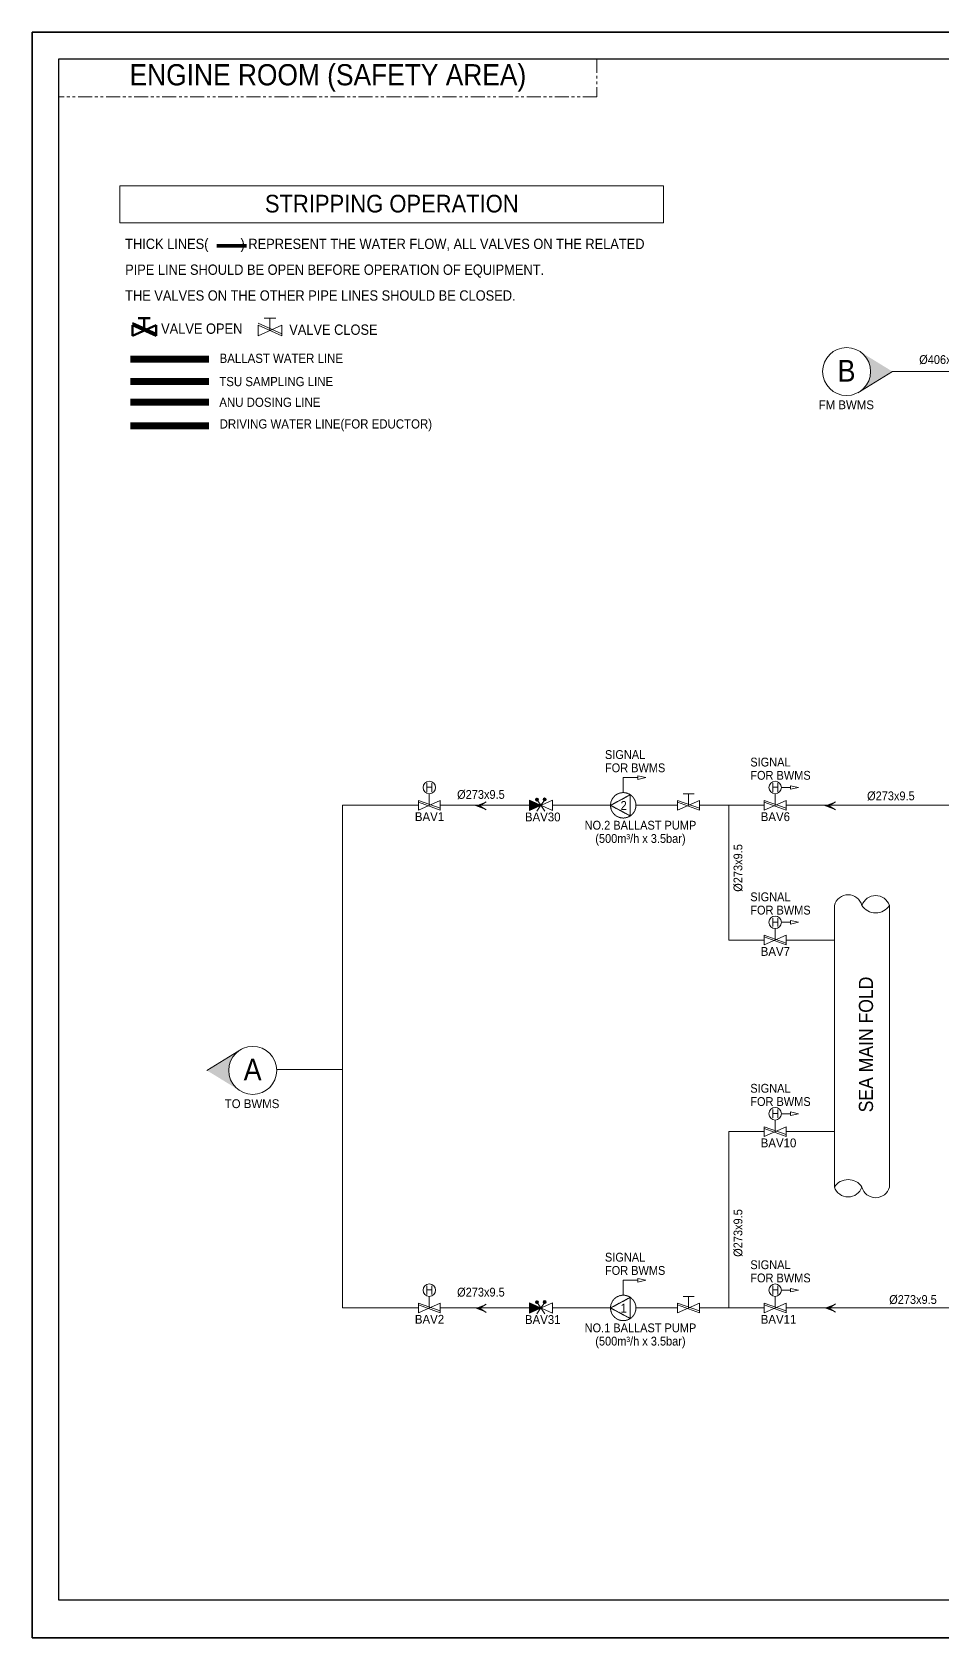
# Model space of a CAD drawing. Extents: x -553847 to 4496999, y 514150 to 878882.
# Drawn here: x 4295572 to 4321324, y 566032 to 611460 of the extents above; entities that cross this region are included whole.
import ezdxf

# ---------------------------------------------------------------- set-up
doc = ezdxf.new("R2010")
doc.units = 0
doc.header["$LTSCALE"] = 25
doc.header["$MEASUREMENT"] = 0
for name, pattern in [('DASHED', [0.75, 0.5, -0.25]), ('DASHED2', [0.375, 0.25, -0.125]), ('PHANTOM2', [31.75, 15.875, -3.175, 3.175, -3.175, 3.175, -3.175])]:
    doc.linetypes.add(name, pattern=pattern)
doc.layers.get('0').update_dxf_attribs({"linetype": 'CONTINUOUS', "lineweight": 9})
doc.layers.add('0.1 Defpoints', color=7, linetype='CONTINUOUS', plot=False)
doc.layers.add('0.2 Dwg sheet', color=7, linetype='CONTINUOUS')
doc.layers.add('0.3 Text', color=7, linetype='CONTINUOUS')
for name, color, linetype, lineweight in [('1.1 Y_Pipe', 7, 'CONTINUOUS', 13), ('1.2 Y_Equip', 7, 'DASHED', 15), ('1.7 Signal', 6, 'ZIGZAG', 9), ('1.9 Arrow', 1, 'CONTINUOUS', 9)]:
    doc.layers.add(name, color=color, linetype=linetype, lineweight=lineweight)
doc.layers.add('2.1 Valve open', color=7, linetype='CONTINUOUS', lineweight=50, true_color=0x1b21e4)
for name, color, linetype, true_color in [('2.2 Ballast water line', 7, 'CONTINUOUS', 0x1b21e4), ('2.3 TSU sampling line', 7, 'DASHED2', 0xf4541a), ('2.4 ANU dosing line', 7, 'DASHED2', 0xff29ff), ('2.5 Driving water line', 7, 'PHANTOM2', 0x0a8a31)]:
    doc.layers.add(name, color=color, linetype=linetype, true_color=true_color)
doc.styles.get("Standard").update_dxf_attribs({"font": '', "width": 0.95, "height": 250})
doc.styles.get('Standard').set_extended_font_data('Gulim')
doc.linetypes.add('ZIGZAG', pattern='A,0.0001,-0.2,[131,ltypeshp.shx,S=0.2,R=0,X=-0.2,Y=0],-0.4,[131,ltypeshp.shx,S=0.2,R=180,X=0.2,Y=0],-0.2', length=0.8001)

# ---------------------------------------------------------------- blocks, each defined once
blk = doc.blocks.new('양식 51-Q-02-08')
at = {"layer": '0.1 Defpoints'}
blk.add_lwpolyline([(-2677005, 1033560), (-2613196, 1033560), (-2613196, 988132), (-2677005, 988132)], close=True, dxfattribs=at)
at = {"layer": '0.2 Dwg sheet'}
blk.add_lwpolyline([(-2613953, 989196), (-2676245, 989196), (-2676245, 1032800), (-2613953, 1032800)], close=True, dxfattribs=at)

msp = doc.modelspace()

# ---------------------------------------------------------------- hatches: boundary and pattern name
at = {"layer": '1.1 Y_Pipe', "linetype": 'Continuous', "ltscale": 30}
h = msp.add_hatch(dxfattribs=at)
h.set_pattern_fill('ANSI31', color=256, scale=1.072502)
h.set_pattern_definition([(45, (4248202.53085, 249969.65167), (-0.094796635586, 0.094796635586), [])])
h.paths.add_polyline_path([(4319014, 601299.6, 0.5309324), (4319001.1, 602424.1), (4319925, 601857.5)])
at = {"layer": '1.1 Y_Pipe'}
for points in [[(4309646.6, 589730.9), (4309972.6, 589586.2), (4309646.6, 589441.4)], [(4309646.6, 575511.3), (4309972.6, 575366.6), (4309646.6, 575221.8)]]:
    msp.add_hatch(color=256, dxfattribs=at).paths.add_polyline_path(points)
at = {"layer": '1.1 Y_Pipe', "linetype": 'Continuous', "ltscale": 30}
h = msp.add_hatch(dxfattribs=at)
h.set_pattern_fill('ANSI31', color=256, scale=1.072502, angle=-180)
h.set_pattern_definition([(225, (4372241.4973, 933974.64627), (0.094796635586, -0.094796635586), [])])
h.paths.add_polyline_path([(4301430, 582644.7, 0.5309324), (4301442.9, 581520.2), (4300519, 582086.8)])
at = {"layer": '1.9 Arrow'}
h = msp.add_hatch(color=256, dxfattribs=at)
h.paths.add_polyline_path([(4308117.6, 589571.5), (4308245.2, 589571.5), (4308428.6, 589689)])
h.paths.add_polyline_path([(4308117.6, 589571.5), (4308428.6, 589454.1), (4308245.2, 589571.5)])
h = msp.add_hatch(color=256, dxfattribs=at)
h.paths.add_polyline_path([(4318001.6, 589571.5), (4318129.2, 589571.5), (4318312.5, 589689)])
h.paths.add_polyline_path([(4318001.6, 589571.5), (4318312.5, 589454.1), (4318129.2, 589571.5)])
h = msp.add_hatch(color=256, dxfattribs=at)
h.paths.add_polyline_path([(4308117.6, 575357.6), (4308245.2, 575357.6), (4308428.6, 575475)])
h.paths.add_polyline_path([(4308117.6, 575357.6), (4308428.6, 575240.2), (4308245.2, 575357.6)])
h = msp.add_hatch(color=256, dxfattribs=at)
h.paths.add_polyline_path([(4318001.6, 575364.7), (4318129.2, 575364.7), (4318312.5, 575482.2)])
h.paths.add_polyline_path([(4318001.6, 575364.7), (4318312.5, 575247.3), (4318129.2, 575364.7)])

# ---------------------------------------------------------------- linework, layer by layer
at = {"ltscale": 30}
msp.add_lwpolyline([(4298057.3, 607110.6), (4313448.1, 607110.6), (4313448.1, 606060.8), (4298057.3, 606060.8)], close=True, dxfattribs=at)
at = {"layer": '0.1 Defpoints', "color": 4, "linetype": 'ByBlock'}
msp.add_lwpolyline([(4295572.2, 566032.5), (4359381.2, 566032.5), (4359381.2, 611460.4), (4295572.2, 611460.4)], close=True, dxfattribs=at)
at = {"layer": '0.3 Text', "linetype": 'Continuous', "ltscale": 30}
for p, q in [((4309646.6, 589730.9), (4309646.6, 589441.4)), ((4309646.6, 575511.3), (4309646.6, 575221.8))]:
    msp.add_line(p, q, dxfattribs=at)
at = {"layer": '1.1 Y_Pipe', "color": 0}
for p, q in [((4302137.1, 603371.2), (4302474.4, 603371.2)), ((4302305.7, 603015.9), (4302305.7, 603371.2)), ((4301968.4, 603223.5), (4302643, 602923.9)), ((4301968.4, 602866.1), (4301968.4, 603165.6)), ((4301968.4, 603165.6), (4302643, 602866.1)), ((4302643, 603165.6), (4301968.4, 602866.1)), ((4302643, 602866.1), (4302643, 603165.6))]:
    msp.add_line(p, q, dxfattribs=at)
at = {"layer": '1.1 Y_Pipe', "linetype": 'Continuous', "ltscale": 30}
for p, q in [((4319925, 601857.5), (4318948.5, 601259.5)), ((4309646.6, 589586.2), (4307124.5, 589586.2)), ((4310298.7, 589586.2), (4311944.9, 589586.2)), ((4312663.3, 589586.2), (4313620.4, 589586.2)), ((4313620.4, 589586.2), (4313843.3, 589586.2)), ((4300519, 582086.8), (4301495.6, 582684.8)), ((4309646.6, 575366.6), (4307124.5, 575366.6)), ((4310298.7, 575366.6), (4311944.9, 575366.6)), ((4312663.3, 575366.6), (4313620.4, 575366.6)), ((4313620.4, 575366.6), (4313843.3, 575366.6))]:
    msp.add_line(p, q, dxfattribs=at)
at = {"layer": '1.1 Y_Pipe', "linetype": 'Continuous', "ltscale": 100}
for p, q in [((4319925, 601857.5), (4323818.8, 601857.5)), ((4306505.1, 589586.2), (4304356.4, 589586.2)), ((4304356.4, 589586.2), (4304356.4, 575366.6)), ((4314462.7, 589586.2), (4315294.7, 589586.2)), ((4315294.7, 585773.3), (4315294.7, 589586.2)), ((4316294.7, 589586.2), (4315294.7, 589586.2)), ((4339345.7, 589586.2), (4316914.1, 589586.2)), ((4318280.1, 586755.1), (4318280.1, 578785.4)), ((4319838.6, 586755.1), (4319838.6, 578785.4)), ((4316294.7, 585773.3), (4315294.7, 585773.3)), ((4318280.1, 585773.3), (4316914.1, 585773.3)), ((4304356.4, 582116.1), (4302494.8, 582116.1)), ((4315294.7, 580357.2), (4315294.7, 575366.6)), ((4316294.7, 580357.2), (4315294.7, 580357.2)), ((4318280.1, 580357.2), (4316914.1, 580357.2)), ((4306505.1, 575366.6), (4304356.4, 575366.6)), ((4314462.7, 575366.6), (4315294.7, 575366.6)), ((4316294.7, 575366.6), (4315294.7, 575366.6)), ((4340208.6, 575366.6), (4316914.1, 575366.6))]:
    msp.add_line(p, q, dxfattribs=at)
at = {"layer": '1.1 Y_Pipe'}
for p, q in [((4306505.1, 589448.7), (4306505.1, 589723.7)), ((4307124.5, 589723.7), (4306505.1, 589448.7)), ((4306505.1, 589723.7), (4307124.5, 589501.8)), ((4306505.1, 589674.2), (4307124.5, 589448.7)), ((4306814.8, 589586.2), (4306814.8, 589912.4)), ((4307124.5, 589448.7), (4307124.5, 589723.7)), ((4310298.7, 589730.9), (4309646.6, 589441.4)), ((4309646.6, 589730.9), (4310298.7, 589441.4)), ((4309861.4, 589791.5), (4309818.2, 589746.6)), ((4309877.1, 589787.8), (4309822.5, 589731.1)), ((4309888.8, 589779.8), (4309830.9, 589719.7)), ((4309897.1, 589768.5), (4309842.5, 589711.8)), ((4309901.4, 589753), (4309858.2, 589708.1)), ((4309972.6, 589586.2), (4309883.5, 589715.4)), ((4309972.6, 589586.2), (4310061.8, 589715.4)), ((4310080.7, 589795.1), (4310037.5, 589750.2)), ((4310096.4, 589791.4), (4310041.8, 589734.7)), ((4310108, 589783.5), (4310050.1, 589723.3)), ((4310116.4, 589772.1), (4310061.8, 589715.4)), ((4310120.7, 589756.6), (4310077.5, 589711.7)), ((4310298.7, 589441.4), (4310298.7, 589730.9)), ((4313843.3, 589448.7), (4313843.3, 589723.7)), ((4314462.7, 589723.7), (4313843.3, 589448.7)), ((4313843.3, 589723.7), (4314462.7, 589501.8)), ((4313843.3, 589674.2), (4314462.7, 589448.7)), ((4313998.2, 589912.4), (4314307.9, 589912.4)), ((4314153, 589586.2), (4314153, 589912.4)), ((4314462.7, 589448.7), (4314462.7, 589723.7)), ((4316294.7, 589448.7), (4316294.7, 589723.7)), ((4316914.1, 589723.7), (4316294.7, 589448.7)), ((4316294.7, 589723.7), (4316914.1, 589501.8)), ((4316294.7, 589674.2), (4316914.1, 589448.7)), ((4316604.4, 589586.2), (4316604.4, 589912.4)), ((4316914.1, 589448.7), (4316914.1, 589723.7)), ((4309972.6, 589586.2), (4309859.8, 589422.6)), ((4309972.6, 589586.2), (4310085.5, 589422.6)), ((4316604.4, 585773.3), (4316604.4, 586099.5)), ((4316294.7, 585635.8), (4316294.7, 585910.8)), ((4316914.1, 585910.8), (4316294.7, 585635.8)), ((4316294.7, 585910.8), (4316914.1, 585688.9)), ((4316294.7, 585861.3), (4316914.1, 585635.8)), ((4316914.1, 585635.8), (4316914.1, 585910.8)), ((4316604.4, 580357.2), (4316604.4, 580683.4)), ((4316294.7, 580219.7), (4316294.7, 580494.7)), ((4316914.1, 580494.7), (4316294.7, 580219.7)), ((4316294.7, 580494.7), (4316914.1, 580272.8)), ((4316294.7, 580445.2), (4316914.1, 580219.7)), ((4316914.1, 580219.7), (4316914.1, 580494.7)), ((4306814.8, 575366.6), (4306814.8, 575692.8)), ((4309861.4, 575571.9), (4309818.2, 575526.9)), ((4310080.7, 575575.5), (4310037.5, 575530.6)), ((4310096.4, 575571.7), (4310041.8, 575515)), ((4313998.2, 575692.8), (4314307.9, 575692.8)), ((4314153, 575366.6), (4314153, 575692.8)), ((4316604.4, 575366.6), (4316604.4, 575692.8)), ((4306505.1, 575229.1), (4306505.1, 575504.1)), ((4307124.5, 575504.1), (4306505.1, 575229.1)), ((4306505.1, 575504.1), (4307124.5, 575282.2)), ((4306505.1, 575454.5), (4307124.5, 575229.1)), ((4307124.5, 575229.1), (4307124.5, 575504.1)), ((4310298.7, 575511.3), (4309646.6, 575221.8)), ((4309646.6, 575511.3), (4310298.7, 575221.8)), ((4309877.1, 575568.1), (4309822.5, 575511.4)), ((4309888.8, 575560.2), (4309830.9, 575500.1)), ((4309897.1, 575548.9), (4309842.5, 575492.2)), ((4309901.4, 575533.3), (4309858.2, 575488.4)), ((4309972.6, 575366.6), (4309859.8, 575203)), ((4309972.6, 575366.6), (4309883.5, 575495.8)), ((4309972.6, 575366.6), (4310061.8, 575495.8)), ((4309972.6, 575366.6), (4310085.5, 575203)), ((4310108, 575563.8), (4310050.1, 575503.7)), ((4310116.4, 575552.5), (4310061.8, 575495.8)), ((4310120.7, 575536.9), (4310077.5, 575492)), ((4310298.7, 575221.8), (4310298.7, 575511.3)), ((4313843.3, 575229.1), (4313843.3, 575504.1)), ((4314462.7, 575504.1), (4313843.3, 575229.1)), ((4313843.3, 575504.1), (4314462.7, 575282.2)), ((4313843.3, 575454.5), (4314462.7, 575229.1)), ((4314462.7, 575229.1), (4314462.7, 575504.1)), ((4316294.7, 575229.1), (4316294.7, 575504.1)), ((4316914.1, 575504.1), (4316294.7, 575229.1)), ((4316294.7, 575504.1), (4316914.1, 575282.2)), ((4316294.7, 575454.5), (4316914.1, 575229.1)), ((4316914.1, 575229.1), (4316914.1, 575504.1))]:
    msp.add_line(p, q, dxfattribs=at)
at = {"layer": '1.1 Y_Pipe', "color": 1, "linetype": 'PHANTOM2'}
msp.add_lwpolyline([(4296331.9, 610700.7), (4311558.1, 610700.7), (4311558.1, 609626.5), (4296331.9, 609626.5)], close=True, dxfattribs=at)
at = {"layer": '1.1 Y_Pipe', "linetype": 'Continuous', "ltscale": 30}
for centre, radius in [((4318627.3, 601857.5), 678.8), ((4306814.8, 590090), 177.6), ((4316604.4, 590090), 177.6), ((4316604.4, 586277.1), 177.6), ((4301816.7, 582086.8), 678.8), ((4316604.4, 580861), 177.6), ((4306814.8, 575870.4), 177.6), ((4316604.4, 575870.4), 177.6)]:
    msp.add_circle(centre, radius, dxfattribs=at)
at = {"layer": '1.1 Y_Pipe'}
for centre in [(4309859.8, 589749.8), (4310079.1, 589753.4), (4309859.8, 575530.1), (4310079.1, 575533.8)]:
    msp.add_circle(centre, 41.7, dxfattribs=at)
at = {"layer": '1.1 Y_Pipe', "linetype": 'Continuous', "ltscale": 100}
for centre, radius, start, end in [((4318669.7, 586651.7), 403.1, 14.85889, 165.14111), ((4319449, 586621.2), 412, 18.96499, 161.03501), ((4319449, 587004.1), 462.4, 212.57829, 327.42171), ((4318669.7, 578536.4), 462.4, 32.57829, 147.42171), ((4318669.7, 578919.3), 412, 198.96499, 341.03501), ((4319449, 578888.8), 403.1, 194.85889, 345.14111)]:
    msp.add_arc(centre, radius, start, end, dxfattribs=at)
at = {"layer": '1.2 Y_Equip'}
for p, q in [((4312503.3, 589885.2), (4311944.9, 589586.2)), ((4312503.3, 589287.2), (4312503.3, 589885.2)), ((4311944.9, 589586.2), (4312503.3, 589287.2)), ((4312503.3, 575665.6), (4311944.9, 575366.6)), ((4312503.3, 575067.6), (4312503.3, 575665.6)), ((4311944.9, 575366.6), (4312503.3, 575067.6))]:
    msp.add_line(p, q, dxfattribs=at)
for centre in [(4312304.1, 589586.2), (4312304.1, 575366.6)]:
    msp.add_circle(centre, 359.2, dxfattribs=at)
at = {"layer": '1.7 Signal', "linetype": 'ZIGZAG', "ltscale": 10}
for p, q in [((4312304.1, 589945), (4312304.1, 590368.8)), ((4312304.1, 590368.8), (4312721, 590368.8)), ((4316782.1, 590090), (4317038.3, 590090)), ((4316782.1, 586277.1), (4317038.3, 586277.1)), ((4316782.1, 580861), (4317038.3, 580861)), ((4312304.1, 575725.4), (4312304.1, 576149.2)), ((4312304.1, 576149.2), (4312721, 576149.2)), ((4316782.1, 575870.4), (4317038.3, 575870.4))]:
    msp.add_line(p, q, dxfattribs=at)
at = {"layer": '1.9 Arrow'}
for p, q in [((4312721, 590418.9), (4312721, 590318.7)), ((4312948, 590368.8), (4312721, 590418.9)), ((4312721, 590318.7), (4312948, 590368.8)), ((4317038.3, 590140.1), (4317038.3, 590039.9)), ((4317265.4, 590090), (4317038.3, 590140.1)), ((4308428.6, 589689), (4308245.2, 589571.5)), ((4317038.3, 590039.9), (4317265.4, 590090)), ((4318312.5, 589689), (4318129.2, 589571.5)), ((4308428.6, 589454.1), (4308245.2, 589571.5)), ((4318312.5, 589454.1), (4318129.2, 589571.5)), ((4317038.3, 586327.2), (4317038.3, 586227.1)), ((4317265.4, 586277.1), (4317038.3, 586327.2)), ((4317038.3, 586227.1), (4317265.4, 586277.1)), ((4317038.3, 580911.1), (4317038.3, 580810.9)), ((4317265.4, 580861), (4317038.3, 580911.1)), ((4317038.3, 580810.9), (4317265.4, 580861)), ((4312721, 576199.2), (4312721, 576099.1)), ((4312948, 576149.2), (4312721, 576199.2)), ((4312721, 576099.1), (4312948, 576149.2)), ((4317038.3, 575920.5), (4317038.3, 575820.3)), ((4317265.4, 575870.4), (4317038.3, 575920.5)), ((4317038.3, 575820.3), (4317265.4, 575870.4)), ((4308428.6, 575475), (4308245.2, 575357.6)), ((4308428.6, 575240.2), (4308245.2, 575357.6)), ((4318312.5, 575482.2), (4318129.2, 575364.7)), ((4318312.5, 575247.3), (4318129.2, 575364.7))]:
    msp.add_line(p, q, dxfattribs=at)
at = {"layer": '2.1 Valve open'}
for p, q in [((4298578.8, 603371.2), (4298916.2, 603371.2)), ((4298747.5, 603015.9), (4298747.5, 603371.2)), ((4298410.2, 603223.5), (4299084.8, 602923.9)), ((4298410.2, 603165.6), (4299084.8, 602866.1)), ((4299084.8, 603165.6), (4298410.2, 602866.1)), ((4298410.2, 603165.6), (4298410.2, 602866.1)), ((4299084.8, 602866.1), (4299084.8, 603165.6))]:
    msp.add_line(p, q, dxfattribs=at)
at = {"layer": '2.2 Ballast water line', "const_width": 108}
msp.add_lwpolyline([(4300792.6, 605415.8), (4301649.2, 605415.8)], dxfattribs=at)
at = {"layer": '2.2 Ballast water line', "linetype": 'ByBlock', "ltscale": 30, "const_width": 200, "elevation": 0}
msp.add_lwpolyline([(4298352.3, 602209.6), (4300576.1, 602209.6)], dxfattribs=at)
at = {"layer": '2.3 TSU sampling line', "linetype": 'ByBlock', "ltscale": 30, "const_width": 200, "elevation": 0}
msp.add_lwpolyline([(4298352.3, 601578.9), (4300576.1, 601578.9)], dxfattribs=at)
at = {"layer": '2.4 ANU dosing line', "color": 6, "linetype": 'ByBlock', "ltscale": 30, "true_color": 0xff29ff, "const_width": 200, "elevation": 0}
msp.add_lwpolyline([(4298352.3, 600993.9), (4300576.1, 600993.9)], dxfattribs=at)
at = {"layer": '2.5 Driving water line', "linetype": 'ByBlock', "const_width": 200, "elevation": 0}
msp.add_lwpolyline([(4298352.3, 600318.9), (4300576.1, 600318.9)], dxfattribs=at)

# ---------------------------------------------------------------- block references
at = {"color": 217, "linetype": 'Continuous', "true_color": 0x93278f}
msp.add_blockref('양식 51-Q-02-08', (6972577.2, -422099.6), dxfattribs=at)

# ---------------------------------------------------------------- texts
at = {"color": 0, "linetype": 'Continuous', "width": 0.95}
msp.add_text('BALLAST WATER LINE', height=260.744, dxfattribs=at).set_placement((4300879.5, 602102, 0))
at = {"linetype": 'Continuous', "width": 0.95}
for s, p in [('TSU SAMPLING LINE', (4300870.1, 601444.3, 0)), ('ANU DOSING LINE', (4300870.7, 600859.3, 0)), ('DRIVING WATER LINE(FOR EDUCTOR)', (4300879.5, 600246.3, 0))]:
    msp.add_text(s, height=260.744, dxfattribs=at).set_placement(p)
at = {"color": 0, "char_height": 292.032, "line_spacing_factor": 0.9}
for s, insert, width, attachment_point in [('\\pxsm1.5,ql;THICK LINES(         ) REPRESENT THE WATER FLOW, ALL VALVES ON THE RELATED \\PPIPE LINE SHOULD BE OPEN BEFORE OPERATION OF EQUIPMENT.\\PTHE VALVES ON THE OTHER PIPE LINES SHOULD BE CLOSED.', (4298205.3, 605615.9), 17668.88, 1), ('\\pxqc;VALVE OPEN ', (4300373.7, 603069.5), 2488.336, 5), ('\\pxqc;VALVE CLOSE', (4304100.7, 603040.3), 2488.336, 5)]:
    msp.add_mtext(s, dxfattribs=dict(at, insert=insert, width=width, attachment_point=attachment_point))
at = {"layer": '0.3 Text'}
for s, width, p in [('Ø406x9.5', 0.95, (4320681.5, 602070.5)), ('FM BWMS', 0.99, (4317835.4, 600791)), ('Ø273x9.5', 0.95, (4307602.5, 589768.9)), ('Ø273x9.5', 0.95, (4319206.1, 589728.1)), ('BAV1', 0.99, (4306406.1, 589139.9)), ('BAV30', 0.99, (4309521.2, 589132)), ('BAV6', 0.99, (4316195.8, 589139.9)), ('BAV7', 0.99, (4316195.8, 585327)), ('TO BWMS', 0.99, (4301024.8, 581020.3)), ('BAV10', 0.99, (4316195.8, 579910.9)), ('Ø273x9.5', 0.95, (4307602.5, 575688.6)), ('Ø273x9.5', 0.95, (4319831.9, 575478.8)), ('BAV2', 0.99, (4306406.1, 574920.3)), ('BAV31', 0.99, (4309521.2, 574912.4)), ('BAV11', 0.99, (4316195.8, 574920.3))]:
    msp.add_text(s, height=250, dxfattribs=dict(at, width=width)).set_placement(p)
at = {"layer": '0.3 Text', "width": 0.95}
for p in [(4315676.4, 587140.4), (4315676.4, 576812.8)]:
    msp.add_text('Ø273x9.5', height=250, rotation=90, dxfattribs=at).set_placement(p)
at = {"layer": '0.3 Text', "attachment_point": 5, "line_spacing_factor": 0.9}
for s, insert, char_height, width in [('ENGINE ROOM (SAFETY AREA)', (4303945, 610163.6), 600, 15226.206), ('NO.2 BALLAST PUMP\\P(500m³/h x 3.5bar)', (4312791.1, 588797.5), 250, 3464.914), ('NO.1 BALLAST PUMP\\P(500m³/h x 3.5bar)', (4312791.1, 574577.8), 250, 3464.914)]:
    msp.add_mtext(s, dxfattribs=dict(at, insert=insert, char_height=char_height, width=width))
at = {"layer": '0.3 Text', "color": 3, "char_height": 250, "width": 3089.316, "attachment_point": 5, "line_spacing_factor": 0.9}
for insert in [(4313331.4, 590832.3), (4317445.2, 590620.2), (4317445.2, 586807.3), (4317445.2, 581391.2), (4313331.4, 576612.6), (4317445.2, 576400.6)]:
    msp.add_mtext('\\pxql;SIGNAL\\PFOR BWMS', dxfattribs=dict(at, insert=insert))
at = {"layer": '0.3 Text', "insert": (4319176.8, 582820), "char_height": 400, "width": 8247.999, "attachment_point": 5, "rotation": 90, "line_spacing_factor": 0.9}
msp.add_mtext('SEA MAIN FOLD', dxfattribs=at)
at = {"layer": '1.1 Y_Pipe', "linetype": 'Continuous', "ltscale": 30, "width": 0.95}
for s, p in [('B', (4318371.1, 601573.8)), ('A', (4301560.4, 581803.1))]:
    msp.add_text(s, height=612.9, dxfattribs=at).set_placement(p)
at = {"layer": '1.1 Y_Pipe', "color": 255, "char_height": 250, "width": 3464.914, "attachment_point": 5, "line_spacing_factor": 0.9}
for s, insert in [('{\\C256;H}', (4306816.6, 590090.6)), ('{\\C256;H}', (4316606.3, 590090.6)), ('{\\C256;2}', (4312317, 589581.7)), ('{\\C256;H}', (4316606.3, 586277.8)), ('{\\C256;H}', (4316606.3, 580861.6)), ('{\\C256;H}', (4306816.6, 575871)), ('{\\C256;H}', (4316606.3, 575871)), ('{\\C256;1}', (4312317, 575362.1))]:
    msp.add_mtext(s, dxfattribs=dict(at, insert=insert))
at = {"layer": '2.2 Ballast water line', "insert": (4305752.7, 606604.3), "char_height": 500, "width": 15390.85, "attachment_point": 5, "line_spacing_factor": 0.9}
msp.add_mtext('\\pxqc;STRIPPING OPERATION', dxfattribs=at)

doc.saveas('drawing.dxf')
